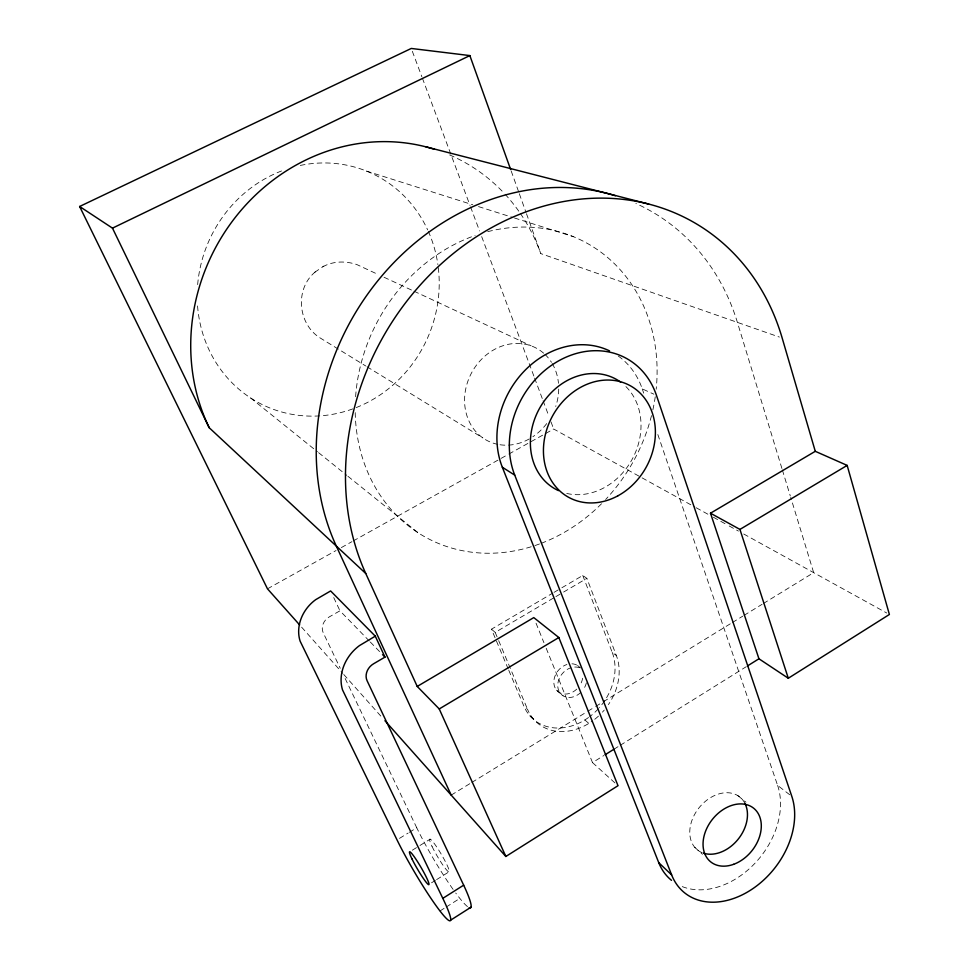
<?xml version="1.0" encoding="UTF-8"?>
<svg xmlns="http://www.w3.org/2000/svg" width="969" height="969" viewBox="0 0 969 969"><rect width="100%" height="100%" fill="white"/><g stroke="black" fill="none" stroke-linecap="round" stroke-linejoin="round"><path stroke-width="0.73" stroke-dasharray="4.84 3.63" d="M315.337 271.865C294.867 288.496 297.568 323.198 319.382 337.478L365.725 365.967M322.774 266.802C333.094 260.964 345.703 260.843 356.786 264.537L378.576 274.699M314.695 272.313L323.816 266.087M439.974 910.981L444.941 907.832M446.188 907.045L459.851 898.396M431.532 882.807L435.335 880.409M436.607 879.622L449.301 871.652M546.201 648.273L592.507 762.591L603.832 755.541M613.886 749.267L618.985 746.082M620.257 745.294L746.287 666.672M412.37 850.188L418.705 846.252M419.977 845.477L430.127 839.19M399.482 838.379L408.119 833.061M409.342 832.31L416.743 827.756L344.177 676.459M451.203 795.113L470.546 783.243M471.842 782.443L586.645 711.985M587.929 711.198L594.385 707.237M595.669 706.437L602.124 702.489M603.408 701.689L731.111 623.309M732.394 622.522L742.714 616.187M744.01 615.4L762.07 604.317M763.354 603.517L813.669 572.643L790.74 497.424M508.204 668.949L491.453 629.184L552.766 593.113M554.062 592.35L560.591 588.51M561.887 587.747L582.769 575.465L586.875 578.36L616.369 655.577A53.549 43.024 -51.2 0 1 608.411 704.596M491.453 629.184L495.195 632.382L554.595 597.376M555.891 596.613L562.347 592.81M563.631 592.047L586.875 578.36M369.274 640.969L339.962 610.809L329.266 616.902A12.403 10.72 -43.3 0 0 323.258 632.842L340.252 668.271M267.48 588.825L336.061 550.537M341.342 547.594L351.892 541.695M353.213 540.956L507.514 454.8M508.834 454.061L544.445 434.173M545.765 433.434L553.674 429.013L640.775 477.136M366.415 171.065L472.763 204.774M478.504 206.591L513.001 217.528M514.43 217.977L573.357 236.654M520.377 213.495A193.473 176.939 -62.8 0 1 540.775 253.587L779.379 337.067M618.307 356.071A84.509 71.585 -61.2 0 1 642.253 388.884L653.881 394.189M384.027 277.243L412.637 290.579M413.993 291.209L531.145 345.836M642.096 477.862L694.882 507.029M696.202 507.756L708.085 514.321M713.366 517.24L727.876 525.259M729.197 525.985L738.439 531.085M743.72 534.004L886.768 613.026M367.021 366.754L482.877 437.964M582.769 575.465L612.226 652.416L616.369 655.577M657.842 434.548L777.61 785.411L790.619 795.44M250.535 397.908L317.432 451.736M318.607 452.68L346.781 475.355M347.956 476.3L418.378 532.962M577.536 665.497L580.552 667.932M737.906 795.67L745.973 802.199M556.594 690.207L563.134 695.827M584.84 719.967L588.825 723.419M694.773 847.342L702.513 854.295M592.507 762.591L618.004 785.702M508.786 670.318L523.805 705.965L527.596 709.441A53.549 43.024 -51.2 0 0 592.556 720.936M529.837 715.752L533.64 719.252M370.328 642.047L382.888 654.971M301.613 627.161L342.784 673.37M343.777 674.497L382.937 718.465M333.736 597.57L339.962 610.809M495.195 632.382L498.09 639.261M498.672 640.63L527.596 709.441M536.027 623.176L543.936 642.701M412.322 51.284L421.854 76.745M422.387 78.162L470.026 205.489M470.559 206.906L479.558 230.949M481.678 236.618L534.089 376.675M534.622 378.092L542.555 399.313M543.088 400.718L548.914 416.282M551.034 421.939L553.674 429.013M511.184 170.968L518.827 192.334M519.336 193.764L525.973 212.284M526.482 213.701L540.775 253.587M642.253 388.884L643.719 393.16M781.922 468.487L737.397 322.374A241.172 206.712 -60.6 0 0 635.858 203.478M782.358 469.929L790.292 495.971M300.293 165.433A127.932 119.611 -66 0 1 427.668 229.919M428.286 231.288A127.932 119.611 -66 0 1 437.891 264.634M438.291 267.626A127.932 119.611 -66 0 1 329.581 414.817A127.932 119.611 -66 0 1 197.422 303.963M197.652 284.632A127.932 119.611 -66 0 1 282.887 170.459M449.64 154.943A193.473 176.939 -62.8 0 1 504.074 193.17M505.055 194.224A193.473 176.939 -62.8 0 1 519.566 212.296M487.722 231.664A167.722 145.81 -61.9 0 1 656.183 389.211M655.25 396.757A167.722 145.81 -61.9 0 1 652.864 409.863M651.495 415.64A167.722 145.81 -61.9 0 1 605.637 499.495M601.543 503.735A167.722 145.81 -61.9 0 1 540.872 543.452M539.491 543.96A167.722 145.81 -61.9 0 1 532.611 546.322M531.23 546.746A167.722 145.81 -61.9 0 1 355.175 410.02M355.611 396.672A167.722 145.81 -61.9 0 1 475.101 235.503M497.8 444.359A52.35 45.458 -61.8 0 1 470.934 374.07A52.35 45.458 -61.8 0 1 543.888 353.406M545.002 354.412A52.35 45.458 -61.8 0 1 551.47 362.309M552.185 363.472A52.35 45.458 -61.8 0 1 558.483 383.3M558.713 389.066A52.35 45.458 -61.8 0 1 555.721 406.471M546.71 423.574A52.35 45.458 -61.8 0 1 532.865 436.728M529.183 438.981A52.35 45.458 -61.8 0 1 499.277 444.638M612.226 652.416A53.307 42.902 -51.1 0 1 599.302 707.733M598.37 708.763A53.307 42.902 -51.1 0 1 589.77 716.6M588.546 717.496A53.307 42.902 -51.1 0 1 523.805 705.965M604.256 710.083A53.549 43.024 -51.2 0 1 602.415 712.154M598.442 716.139A53.549 43.024 -51.2 0 1 593.779 720.04M582.599 678.239A16.328 13.142 -51.1 0 1 580.274 684.683M576.773 689.104A16.328 13.142 -51.1 0 1 554.765 687.13A16.328 13.142 -51.1 0 1 566.926 664.492M571.952 663.801A16.328 13.142 -51.1 0 1 579.341 666.914M586.354 682.854A16.4 13.178 -51.2 0 1 583.52 689.201M580.77 692.46A16.4 13.178 -51.2 0 1 558.677 690.485A16.4 13.178 -51.2 0 1 570.911 667.75M574.714 667.047A16.4 13.178 -51.2 0 1 580.552 668.186M467.494 906.609A60.441 7.062 59.5 0 1 455.733 893.03M453.08 889.372A60.441 7.062 59.5 0 1 416.743 827.756M777.61 785.411A73.729 54.555 -51.3 0 1 754.657 863.573A73.729 54.555 -51.3 0 1 681.316 886.223M702.174 852.708A33.903 25.085 -51.3 0 1 700.199 806.402A33.903 25.085 -51.3 0 1 744.955 803.41M625.913 386.583A62.755 52.847 -61.1 0 1 631.8 459.96A62.755 52.847 -61.1 0 1 566.332 493.33M432.041 846.397A18.992 2.217 59.5 0 0 448.78 871.918A18.992 2.217 59.5 0 0 437.637 848.384A18.992 2.217 59.5 0 0 432.041 846.397"/><path stroke-width="1.45" d="M450.646 920.162L471.031 907.19M384.947 720.718L505.842 856.475L618.004 785.702L558.847 637.529L533.774 617.604L417.227 686.44L365.749 573.478L209.195 427.717L112.477 228.139L79.615 206.482L411.268 48.45L469.856 55.584L510.663 169.551M815.28 451.312L710.495 513.207L758.945 658.787L788.294 678.252L889.385 614.479L847.16 465.399L815.28 451.312L782.177 338.036A252.146 212.78 -60.3 0 0 489.745 228.684A252.146 212.78 -60.3 0 0 365.749 573.478M442.809 898.348L463.666 885.169L367.094 680.735A13.287 11.216 -44.3 0 1 373.622 663.741L384.984 657.115L375.294 636.161L330.623 590.957L315.7 599.654A37.246 32.195 -43.3 0 0 300.111 641.139L397.024 839.893A60.659 6.238 59.6 0 0 440.713 911.926A60.659 6.238 59.6 0 0 442.809 898.348L342.529 689.904A39.911 33.709 -44.3 0 1 359.426 645.62L375.294 636.161M605.092 754.754L613.886 749.267M747.559 665.885L758.945 658.787M417.227 686.44L439.236 708.945L558.847 637.529M710.495 513.207L739.941 529.413L847.16 465.399M112.477 228.139L469.856 55.584M425.9 146.84L648.794 204.096M609.574 350.899A84.509 71.585 -61.2 0 0 522.848 372.593A84.509 71.585 -61.2 0 0 502.342 467.252L514.733 475.137L671.65 874.922A74.71 54.882 -51.4 0 0 751.411 889.615A74.71 54.882 -51.4 0 0 791.806 796.348L656.461 395.376A85.817 72.287 -61.1 0 0 558.495 360.94A85.817 72.287 -61.1 0 0 514.733 475.137M502.342 467.252L658.75 862.676L671.65 874.922M382.888 654.971L384.984 657.115M299.615 624.896L267.48 588.825L79.615 206.482M451.203 795.113L336.291 546.044A241.172 206.712 -60.6 0 1 376.602 282.282A241.172 206.712 -60.6 0 1 615.4 195.738M439.236 708.945L505.842 856.475M739.941 529.413L788.294 678.252M209.195 427.717A193.473 176.939 -62.8 0 1 237.453 214.67A193.473 176.939 -62.8 0 1 434.451 149.299M463.666 885.169A60.441 7.062 59.5 0 1 469.178 907.699M671.505 880.336A73.729 54.555 -51.3 0 1 658.75 862.676M744.955 803.41A33.903 25.085 -51.3 0 1 737.615 839.869A33.903 25.085 -51.3 0 1 703.446 853.168M558.519 490.629A62.755 52.847 -61.1 0 1 539.987 407.574A62.755 52.847 -61.1 0 1 620.632 382.101M411.946 858.861A19.065 1.962 59.6 0 0 428.528 884.624A19.065 1.962 59.6 0 0 417.167 861.114A19.065 1.962 59.6 0 0 411.946 858.861M733.642 864.312A34.363 25.23 -51.4 0 0 756.644 811.235A34.363 25.23 -51.4 0 0 706.244 829.585A34.363 25.23 -51.4 0 0 733.642 864.312M617.786 495.874A63.736 53.368 -61 0 0 636.027 389.514A63.736 53.368 -61 0 0 544.433 439.078A63.736 53.368 -61 0 0 617.786 495.874"/></g></svg>
